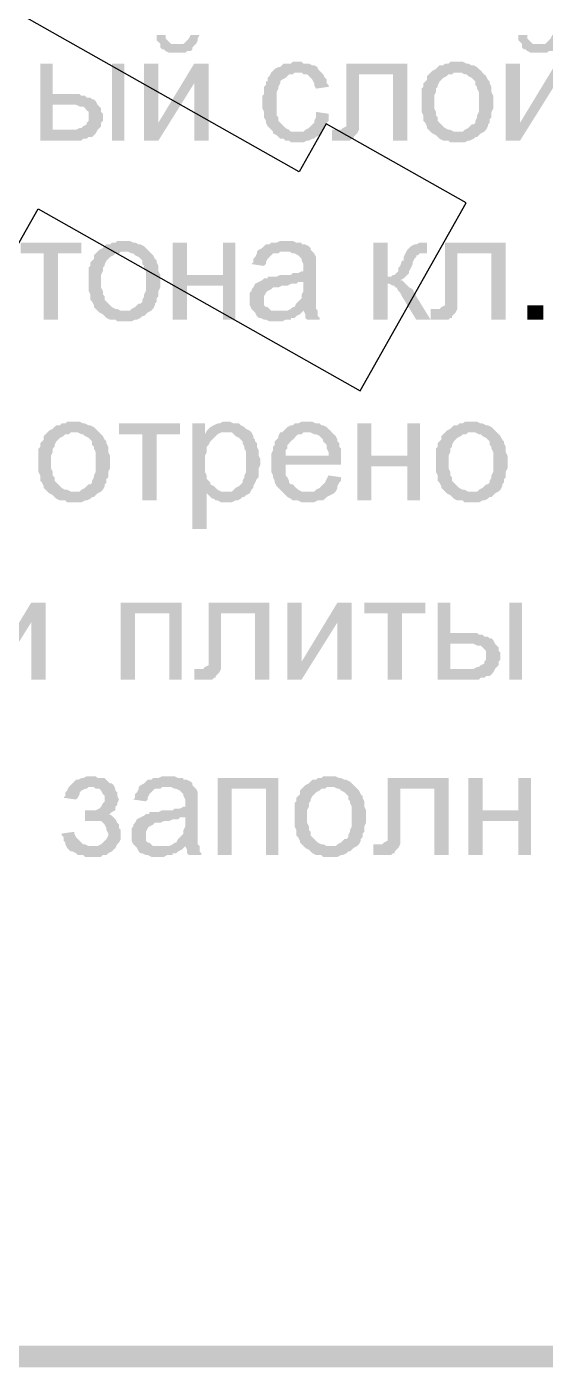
# Model space of a CAD drawing. Header units: millimetres. Extents: x -383313 to -161684, y -117025 to 99224.
# Drawn here: x -344291 to -343066, y -36104 to -32935 of the extents above; entities that cross this region are included whole.
import ezdxf

# ---------------------------------------------------------------- set-up
doc = ezdxf.new("R2010")
doc.units = ezdxf.units.MM
doc.header["$MEASUREMENT"] = 0
doc.layers.add('001__КОНСТРУКТИВ__Стены внутренние', color=7, linetype='Continuous', lineweight=30)
doc.layers.add('PDF_Solid Fills', color=7, linetype='Continuous')

# ---------------------------------------------------------------- blocks, each defined once
blk = doc.blocks.new('A$Cf5759c35')
at = {"layer": 'PDF_Solid Fills'}
for points in [[(14499, -14689.7), (14477.8, -14689.7), (14477.8, -14702.4), (14482.1, -14706.6), (14486.3, -14710.8), (14524.4, -14710.8), (14520.2, -14710.8), (14511.7, -14710.8), (14507.5, -14706.6), (14503.2, -14702.4), (14499, -14698.1)], [(14579.4, -14689.7), (14558.3, -14689.7), (14554, -14698.1), (14549.8, -14702.4), (14545.6, -14706.6), (14545.6, -14706.6), (14541.3, -14710.8), (14532.9, -14710.8), (14524.4, -14710.8), (14486.3, -14710.8), (14486.3, -14719.3), (14490.5, -14723.5), (14494.8, -14723.5), (14499, -14727.8), (14507.5, -14732), (14511.7, -14732), (14520.2, -14732), (14528.6, -14732), (14532.9, -14732), (14537.1, -14732), (14545.6, -14732), (14549.8, -14727.8), (14558.3, -14727.8), (14562.5, -14723.5), (14562.5, -14719.3), (14566.7, -14715.1), (14571, -14710.8), (14575.2, -14702.4), (14575.2, -14698.1)], [(15354.1, -14689.7), (15333, -14689.7), (15333, -14702.4), (15337.2, -14706.6), (15341.4, -14710.8), (15379.5, -14710.8), (15375.3, -14710.8), (15366.8, -14710.8), (15362.6, -14706.6), (15358.4, -14702.4), (15354.1, -14698.1)], [(15434.6, -14689.7), (15413.4, -14689.7), (15409.2, -14698.1), (15404.9, -14702.4), (15400.7, -14706.6), (15400.7, -14706.6), (15396.5, -14710.8), (15388, -14710.8), (15379.5, -14710.8), (15341.4, -14710.8), (15341.4, -14719.3), (15345.7, -14723.5), (15349.9, -14723.5), (15354.1, -14727.8), (15362.6, -14732), (15366.8, -14732), (15375.3, -14732), (15383.8, -14732), (15388, -14732), (15392.2, -14732), (15400.7, -14732), (15404.9, -14727.8), (15413.4, -14727.8), (15417.6, -14723.5), (15417.6, -14719.3), (15421.9, -14715.1), (15426.1, -14710.8), (15430.3, -14702.4), (15430.3, -14698.1)], [(14232.3, -14757.4), (14202.7, -14757.4), (14202.7, -14939.4), (14300, -14939.4), (14304.3, -14935.2), (14312.7, -14935.2), (14317, -14931), (14325.4, -14931), (14329.7, -14926.7), (14333.9, -14922.5), (14333.9, -14922.5), (14338.1, -14914), (14232.3, -14914), (14232.3, -14854.8), (14266.2, -14854.8), (14338.1, -14854.8), (14333.9, -14846.3), (14329.7, -14842.1), (14325.4, -14842.1), (14321.2, -14837.8), (14312.7, -14837.8), (14308.5, -14833.6), (14300, -14833.6), (14295.8, -14829.4), (14287.3, -14829.4), (14278.9, -14829.4), (14270.4, -14829.4), (14232.3, -14829.4)], [(14600.6, -14757.4), (14566.7, -14757.4), (14482.1, -14897.1), (14448.2, -14939.4), (14482.1, -14939.4), (14566.7, -14804)], [(14812.3, -14753.2), (14799.6, -14753.2), (14795.3, -14757.4), (14778.4, -14757.4), (14774.2, -14761.6), (14769.9, -14765.9), (14765.7, -14765.9), (14757.2, -14770.1), (14753, -14774.3), (14748.8, -14778.6), (14744.5, -14787), (14740.3, -14791.3), (14740.3, -14799.7), (14736.1, -14799.7), (14736.1, -14808.2), (14731.8, -14812.4), (14731.8, -14820.9), (14731.8, -14829.4), (14727.6, -14833.6), (14727.6, -14842.1), (14727.6, -14850.5), (14727.6, -14859), (14727.6, -14863.2), (14731.8, -14871.7), (14731.8, -14880.2), (14731.8, -14884.4), (14736.1, -14892.9), (14736.1, -14897.1), (14740.3, -14905.6), (14744.5, -14909.8), (14748.8, -14914), (14753, -14918.3), (14812.3, -14918.3), (14808, -14918.3), (14803.8, -14918.3), (14795.3, -14918.3), (14791.1, -14914), (14782.6, -14909.8), (14778.4, -14905.6), (14774.2, -14901.3), (14774.2, -14901.3), (14769.9, -14897.1), (14765.7, -14892.9), (14765.7, -14884.4), (14761.5, -14880.2), (14761.5, -14871.7), (14761.5, -14867.5), (14761.5, -14859), (14761.5, -14850.5), (14761.5, -14846.3), (14761.5, -14837.8), (14761.5, -14829.4), (14761.5, -14825.1), (14765.7, -14816.7), (14765.7, -14812.4), (14769.9, -14804), (14769.9, -14799.7), (14774.2, -14795.5), (14774.2, -14795.5), (14782.6, -14791.3), (14786.9, -14787), (14791.1, -14782.8), (14799.6, -14782.8), (14803.8, -14778.6), (14812.3, -14778.6), (14867.3, -14778.6), (14863.1, -14774.3), (14858.8, -14770.1), (14858.8, -14765.9), (14850.4, -14761.6), (14846.1, -14761.6), (14837.7, -14757.4), (14833.4, -14757.4), (14825, -14757.4), (14820.7, -14753.2)], [(15070.5, -14757.4), (14926.6, -14757.4), (14926.6, -14905.6), (14926.6, -14905.6), (14918.1, -14909.8), (14918.1, -14909.8), (14913.9, -14914), (14905.4, -14914), (14892.7, -14914), (14892.7, -14939.4), (14896.9, -14939.4), (14905.4, -14939.4), (14909.6, -14939.4), (14918.1, -14939.4), (14918.1, -14939.4), (14926.6, -14939.4), (14935, -14939.4), (14939.3, -14935.2), (14943.5, -14935.2), (14943.5, -14931), (14947.7, -14926.7), (14952, -14922.5), (14956.2, -14914), (14956.2, -14909.8), (14956.2, -14905.6), (14956.2, -14901.3), (14956.2, -14892.9), (14956.2, -14884.4), (14956.2, -14875.9), (14956.2, -14782.8), (15036.6, -14782.8)], [(15189, -14753.2), (15189, -14753.2), (15172.1, -14753.2), (15167.9, -14757.4), (15159.4, -14757.4), (15155.2, -14761.6), (15146.7, -14761.6), (15142.5, -14765.9), (15138.2, -14770.1), (15129.8, -14774.3), (15129.8, -14774.3), (15125.5, -14778.6), (15189, -14778.6), (15189, -14778.6), (15197.5, -14778.6), (15206, -14782.8), (15210.2, -14782.8), (15214.4, -14787), (15222.9, -14791.3), (15227.1, -14795.5), (15231.4, -14799.7), (15231.4, -14808.2), (15235.6, -14812.4), (15235.6, -14816.7), (15239.8, -14825.1), (15239.8, -14833.6), (15239.8, -14837.8), (15239.8, -14846.3), (15239.8, -14850.5), (15239.8, -14859), (15239.8, -14867.5), (15239.8, -14871.7), (15235.6, -14880.2), (15235.6, -14884.4), (15231.4, -14892.9), (15231.4, -14897.1), (15227.1, -14901.3), (15222.9, -14901.3), (15218.7, -14905.6), (15214.4, -14909.8), (15206, -14914), (15201.7, -14918.3), (15193.3, -14918.3), (15189, -14918.3), (15125.5, -14918.3), (15129.8, -14922.5), (15138.2, -14926.7), (15142.5, -14931), (15146.7, -14935.2), (15155.2, -14939.4), (15159.4, -14939.4), (15167.9, -14939.4), (15172.1, -14943.7), (15180.6, -14943.7), (15189, -14943.7), (15193.3, -14943.7), (15197.5, -14943.7), (15206, -14943.7), (15214.4, -14939.4), (15218.7, -14939.4), (15227.1, -14935.2), (15231.4, -14931), (15235.6, -14931), (15239.8, -14926.7), (15244.1, -14922.5), (15252.5, -14918.3), (15256.8, -14914), (15261, -14905.6), (15261, -14901.3), (15261, -14901.3), (15265.2, -14897.1), (15265.2, -14888.6), (15269.5, -14884.4), (15269.5, -14875.9), (15269.5, -14871.7), (15273.7, -14863.2), (15273.7, -14854.8), (15273.7, -14846.3), (15273.7, -14842.1), (15273.7, -14833.6), (15269.5, -14825.1), (15269.5, -14816.7), (15269.5, -14812.4), (15265.2, -14804), (15265.2, -14799.7), (15261, -14795.5), (15256.8, -14787), (15252.5, -14782.8), (15248.3, -14778.6), (15244.1, -14774.3), (15239.8, -14770.1), (15235.6, -14765.9), (15227.1, -14761.6), (15222.9, -14761.6), (15214.4, -14757.4), (15210.2, -14757.4), (15201.7, -14753.2), (15197.5, -14753.2)], [(15455.7, -14757.4), (15421.9, -14757.4), (15337.2, -14897.1), (15303.3, -14939.4), (15337.2, -14939.4), (15421.9, -14804)], [(14867.3, -14778.6), (14812.3, -14778.6), (14820.7, -14778.6), (14825, -14782.8), (14833.4, -14782.8), (14837.7, -14787), (14841.9, -14791.3), (14846.1, -14795.5), (14850.4, -14804), (14850.4, -14808.2), (14854.6, -14816.7), (14884.2, -14812.4), (14884.2, -14808.2), (14880, -14804), (14880, -14795.5), (14875.8, -14791.3), (14871.5, -14782.8)], [(15125.5, -14778.6), (15121.3, -14782.8), (15117.1, -14787), (15117.1, -14795.5), (15112.8, -14799.7), (15108.6, -14804), (15108.6, -14812.4), (15104.4, -14816.7), (15104.4, -14825.1), (15104.4, -14833.6), (15104.4, -14842.1), (15104.4, -14850.5), (15104.4, -14850.5), (15104.4, -14859), (15104.4, -14867.5), (15104.4, -14871.7), (15108.6, -14880.2), (15108.6, -14888.6), (15108.6, -14892.9), (15112.8, -14897.1), (15117.1, -14905.6), (15117.1, -14909.8), (15121.3, -14914), (15125.5, -14918.3), (15189, -14918.3), (15184.8, -14918.3), (15180.6, -14918.3), (15172.1, -14914), (15167.9, -14914), (15159.4, -14909.8), (15155.2, -14905.6), (15150.9, -14901.3), (15150.9, -14901.3), (15146.7, -14897.1), (15142.5, -14892.9), (15142.5, -14884.4), (15138.2, -14880.2), (15138.2, -14871.7), (15134, -14863.2), (15134, -14859), (15134, -14850.5), (15134, -14846.3), (15134, -14837.8), (15134, -14833.6), (15138.2, -14825.1), (15138.2, -14816.7), (15142.5, -14812.4), (15142.5, -14808.2), (15146.7, -14799.7), (15150.9, -14795.5), (15150.9, -14795.5), (15155.2, -14791.3), (15163.6, -14787), (15167.9, -14782.8), (15176.3, -14782.8), (15180.6, -14778.6), (15189, -14778.6)], [(14338.1, -14854.8), (14266.2, -14854.8), (14287.3, -14854.8), (14295.8, -14859), (14300, -14859), (14304.3, -14859), (14308.5, -14863.2), (14312.7, -14867.5), (14317, -14871.7), (14317, -14880.2), (14317, -14884.4), (14317, -14884.4), (14317, -14892.9), (14312.7, -14897.1), (14312.7, -14901.3), (14304.3, -14905.6), (14304.3, -14905.6), (14300, -14909.8), (14295.8, -14909.8), (14287.3, -14914), (14283.1, -14914), (14274.6, -14914), (14261.9, -14914), (14232.3, -14914), (14338.1, -14914), (14342.4, -14909.8), (14346.6, -14905.6), (14346.6, -14897.1), (14350.8, -14892.9), (14350.8, -14884.4), (14350.8, -14884.4), (14350.8, -14875.9), (14346.6, -14871.7), (14346.6, -14863.2), (14342.4, -14859)], [(14854.6, -14871.7), (14854.6, -14884.4), (14850.4, -14892.9), (14850.4, -14897.1), (14846.1, -14901.3), (14841.9, -14905.6), (14837.7, -14909.8), (14829.2, -14914), (14825, -14918.3), (14816.5, -14918.3), (14812.3, -14918.3), (14753, -14918.3), (14753, -14922.5), (14761.5, -14926.7), (14765.7, -14931), (14769.9, -14935.2), (14778.4, -14935.2), (14782.6, -14939.4), (14791.1, -14939.4), (14795.3, -14943.7), (14803.8, -14943.7), (14812.3, -14943.7), (14816.5, -14943.7), (14825, -14943.7), (14833.4, -14939.4), (14837.7, -14939.4), (14846.1, -14935.2), (14850.4, -14935.2), (14854.6, -14931), (14863.1, -14926.7), (14863.1, -14926.7), (14867.3, -14922.5), (14871.5, -14914), (14875.8, -14909.8), (14875.8, -14905.6), (14880, -14897.1), (14884.2, -14892.9), (14884.2, -14884.4), (14884.2, -14875.9)], [(14401.6, -15176.5), (14401.6, -15176.5), (14384.7, -15176.5), (14380.5, -15180.7), (14372, -15180.7), (14367.8, -15185), (14359.3, -15185), (14355.1, -15189.2), (14350.8, -15193.4), (14342.4, -15197.7), (14342.4, -15197.7), (14338.1, -15201.9), (14401.6, -15201.9), (14401.6, -15201.9), (14410.1, -15201.9), (14418.6, -15206.1), (14422.8, -15206.1), (14427, -15210.4), (14435.5, -15214.6), (14439.7, -15218.8), (14444, -15223.1), (14444, -15231.5), (14448.2, -15235.8), (14448.2, -15240), (14452.4, -15248.5), (14452.4, -15256.9), (14452.4, -15261.2), (14452.4, -15269.6), (14452.4, -15273.9), (14452.4, -15282.3), (14452.4, -15290.8), (14452.4, -15295), (14448.2, -15303.5), (14448.2, -15307.7), (14444, -15316.2), (14444, -15320.4), (14439.7, -15324.7), (14435.5, -15324.7), (14431.3, -15328.9), (14427, -15333.1), (14418.6, -15337.4), (14414.3, -15341.6), (14405.9, -15341.6), (14401.6, -15341.6), (14338.1, -15341.6), (14342.4, -15345.8), (14350.8, -15350.1), (14355.1, -15354.3), (14359.3, -15358.5), (14367.8, -15362.8), (14372, -15362.8), (14380.5, -15362.8), (14384.7, -15367), (14393.2, -15367), (14401.6, -15367), (14405.9, -15367), (14410.1, -15367), (14418.6, -15367), (14427, -15362.8), (14431.3, -15362.8), (14439.7, -15358.5), (14444, -15354.3), (14448.2, -15354.3), (14452.4, -15350.1), (14456.7, -15345.8), (14465.1, -15341.6), (14469.4, -15337.4), (14473.6, -15328.9), (14473.6, -15324.7), (14473.6, -15324.7), (14477.8, -15320.4), (14477.8, -15312), (14482.1, -15307.7), (14482.1, -15299.3), (14482.1, -15295), (14486.3, -15286.6), (14486.3, -15278.1), (14486.3, -15269.6), (14486.3, -15265.4), (14486.3, -15256.9), (14482.1, -15248.5), (14482.1, -15240), (14482.1, -15235.8), (14477.8, -15227.3), (14477.8, -15223.1), (14473.6, -15218.8), (14469.4, -15210.4), (14465.1, -15206.1), (14460.9, -15201.9), (14456.7, -15197.7), (14452.4, -15193.4), (14448.2, -15189.2), (14439.7, -15185), (14435.5, -15185), (14427, -15180.7), (14422.8, -15180.7), (14414.3, -15176.5), (14410.1, -15176.5)], [(14786.9, -15176.5), (14786.9, -15176.5), (14769.9, -15176.5), (14761.5, -15180.7), (14757.2, -15180.7), (14748.8, -15180.7), (14744.5, -15185), (14736.1, -15185), (14731.8, -15189.2), (14727.6, -15193.4), (14719.1, -15197.7), (14714.9, -15201.9), (14778.4, -15201.9), (14782.6, -15201.9), (14791.1, -15201.9), (14799.6, -15206.1), (14803.8, -15206.1), (14812.3, -15210.4), (14816.5, -15214.6), (14816.5, -15214.6), (14820.7, -15218.8), (14820.7, -15223.1), (14825, -15231.5), (14825, -15240), (14825, -15240), (14825, -15248.5), (14820.7, -15248.5), (14812.3, -15252.7), (14808, -15252.7), (14799.6, -15252.7), (14795.3, -15256.9), (14786.9, -15256.9), (14778.4, -15256.9), (14769.9, -15256.9), (14761.5, -15261.2), (14753, -15261.2), (14748.8, -15261.2), (14740.3, -15261.2), (14740.3, -15265.4), (14731.8, -15265.4), (14727.6, -15269.6), (14825, -15273.9), (14825, -15282.3), (14825, -15286.6), (14825, -15295), (14820.7, -15303.5), (14820.7, -15307.7), (14820.7, -15312), (14816.5, -15316.2), (14812.3, -15320.4), (14808, -15324.7), (14803.8, -15333.1), (14799.6, -15333.1), (14795.3, -15337.4), (14786.9, -15341.6), (14825, -15341.6), (14825, -15341.6), (14829.2, -15350.1), (14829.2, -15358.5), (14833.4, -15362.8), (14863.1, -15362.8), (14863.1, -15358.5), (14858.8, -15354.3), (14858.8, -15345.8), (14858.8, -15341.6), (14854.6, -15337.4), (14854.6, -15333.1), (14854.6, -15328.9), (14854.6, -15324.7), (14854.6, -15316.2), (14854.6, -15307.7), (14854.6, -15299.3), (14854.6, -15286.6), (14854.6, -15244.2), (14854.6, -15244.2), (14854.6, -15235.8), (14854.6, -15227.3), (14854.6, -15223.1), (14854.6, -15218.8), (14854.6, -15214.6), (14850.4, -15206.1), (14846.1, -15201.9), (14841.9, -15197.7), (14841.9, -15193.4), (14837.7, -15189.2), (14829.2, -15185), (14820.7, -15185), (14820.7, -15180.7), (14812.3, -15180.7), (14808, -15180.7), (14799.6, -15176.5), (14791.1, -15176.5)], [(14300, -15180.7), (14156.1, -15180.7), (14156.1, -15206.1), (14211.1, -15206.1), (14211.1, -15362.8), (14245, -15362.8), (14245, -15206.1), (14300, -15206.1)], [(14338.1, -15201.9), (14333.9, -15206.1), (14329.7, -15210.4), (14329.7, -15218.8), (14325.4, -15223.1), (14321.2, -15227.3), (14321.2, -15235.8), (14317, -15240), (14317, -15248.5), (14317, -15256.9), (14317, -15265.4), (14317, -15273.9), (14317, -15273.9), (14317, -15282.3), (14317, -15290.8), (14317, -15295), (14321.2, -15303.5), (14321.2, -15312), (14321.2, -15316.2), (14325.4, -15320.4), (14329.7, -15328.9), (14329.7, -15333.1), (14333.9, -15337.4), (14338.1, -15341.6), (14401.6, -15341.6), (14397.4, -15341.6), (14393.2, -15341.6), (14384.7, -15337.4), (14380.5, -15337.4), (14372, -15333.1), (14367.8, -15328.9), (14363.5, -15324.7), (14363.5, -15324.7), (14359.3, -15320.4), (14355.1, -15316.2), (14355.1, -15307.7), (14350.8, -15303.5), (14350.8, -15295), (14346.6, -15286.6), (14346.6, -15282.3), (14346.6, -15273.9), (14346.6, -15269.6), (14346.6, -15261.2), (14346.6, -15256.9), (14350.8, -15248.5), (14350.8, -15240), (14355.1, -15235.8), (14355.1, -15231.5), (14359.3, -15223.1), (14363.5, -15218.8), (14363.5, -15218.8), (14367.8, -15214.6), (14376.2, -15210.4), (14380.5, -15206.1), (14388.9, -15206.1), (14393.2, -15201.9), (14401.6, -15201.9)], [(14549.8, -15180.7), (14515.9, -15180.7), (14515.9, -15362.8), (14549.8, -15362.8), (14549.8, -15282.3), (14634.5, -15282.3), (14549.8, -15256.9)], [(14664.1, -15180.7), (14634.5, -15180.7), (14634.5, -15256.9), (14549.8, -15256.9), (14634.5, -15282.3), (14634.5, -15362.8), (14664.1, -15362.8)], [(14714.9, -15201.9), (14714.9, -15206.1), (14710.7, -15214.6), (14706.4, -15218.8), (14706.4, -15227.3), (14702.2, -15231.5), (14731.8, -15235.8), (14736.1, -15231.5), (14736.1, -15227.3), (14740.3, -15218.8), (14744.5, -15214.6), (14748.8, -15210.4), (14753, -15206.1), (14757.2, -15206.1), (14765.7, -15206.1), (14769.9, -15201.9), (14778.4, -15201.9)], [(15023.9, -15180.7), (14990.1, -15180.7), (14990.1, -15362.8), (15023.9, -15362.8), (15023.9, -15278.1), (15066.3, -15278.1), (15062, -15273.9), (15057.8, -15269.6), (15053.6, -15269.6), (15053.6, -15269.6), (15062, -15265.4), (15066.3, -15261.2), (15023.9, -15261.2)], [(15066.3, -15206.1), (15062, -15214.6), (15062, -15223.1), (15057.8, -15223.1), (15053.6, -15235.8), (15049.3, -15240), (15049.3, -15248.5), (15045.1, -15252.7), (15045.1, -15252.7), (15040.9, -15256.9), (15036.6, -15256.9), (15032.4, -15261.2), (15023.9, -15261.2), (15066.3, -15261.2), (15070.5, -15256.9), (15074.7, -15252.7), (15074.7, -15248.5), (15079, -15240), (15083.2, -15231.5), (15083.2, -15227.3), (15087.4, -15218.8), (15091.7, -15214.6), (15091.7, -15210.4), (15095.9, -15210.4), (15100.1, -15206.1), (15108.6, -15206.1)], [(15117.1, -15180.7), (15100.1, -15180.7), (15091.7, -15185), (15087.4, -15185), (15079, -15189.2), (15074.7, -15193.4), (15074.7, -15193.4), (15070.5, -15197.7), (15066.3, -15206.1), (15108.6, -15206.1), (15117.1, -15206.1)], [(15303.3, -15180.7), (15159.4, -15180.7), (15159.4, -15328.9), (15159.4, -15328.9), (15150.9, -15333.1), (15150.9, -15333.1), (15146.7, -15337.4), (15138.2, -15337.4), (15125.5, -15337.4), (15125.5, -15362.8), (15129.8, -15362.8), (15138.2, -15362.8), (15142.5, -15362.8), (15150.9, -15362.8), (15150.9, -15362.8), (15159.4, -15362.8), (15167.9, -15362.8), (15172.1, -15358.5), (15176.3, -15358.5), (15176.3, -15354.3), (15180.6, -15350.1), (15184.8, -15345.8), (15189, -15337.4), (15189, -15333.1), (15189, -15328.9), (15189, -15324.7), (15189, -15316.2), (15189, -15307.7), (15189, -15299.3), (15189, -15206.1), (15269.5, -15206.1)], [(14727.6, -15269.6), (14719.1, -15273.9), (14719.1, -15273.9), (14710.7, -15278.1), (14706.4, -15286.6), (14702.2, -15290.8), (14702.2, -15295), (14698, -15299.3), (14698, -15307.7), (14698, -15316.2), (14698, -15316.2), (14698, -15324.7), (14698, -15328.9), (14702.2, -15337.4), (14706.4, -15341.6), (14710.7, -15345.8), (14714.9, -15354.3), (14714.9, -15354.3), (14719.1, -15358.5), (14723.4, -15358.5), (14731.8, -15362.8), (14736.1, -15362.8), (14744.5, -15367), (14753, -15367), (14761.5, -15367), (14765.7, -15367), (14774.2, -15367), (14782.6, -15362.8), (14786.9, -15362.8), (14795.3, -15362.8), (14795.3, -15358.5), (14803.8, -15358.5), (14808, -15354.3), (14816.5, -15350.1), (14820.7, -15345.8), (14765.7, -15341.6), (14765.7, -15341.6), (14757.2, -15341.6), (14748.8, -15341.6), (14744.5, -15337.4), (14740.3, -15333.1), (14736.1, -15333.1), (14731.8, -15328.9), (14731.8, -15320.4), (14731.8, -15316.2), (14731.8, -15312), (14731.8, -15307.7), (14736.1, -15299.3), (14736.1, -15299.3), (14740.3, -15295), (14748.8, -15290.8), (14753, -15286.6), (14757.2, -15286.6), (14765.7, -15286.6), (14774.2, -15282.3), (14778.4, -15282.3), (14786.9, -15282.3), (14795.3, -15278.1), (14799.6, -15278.1), (14808, -15278.1), (14812.3, -15273.9), (14820.7, -15273.9), (14825, -15273.9)], [(15066.3, -15278.1), (15023.9, -15278.1), (15028.2, -15278.1), (15036.6, -15282.3), (15040.9, -15282.3), (15040.9, -15286.6), (15045.1, -15286.6), (15049.3, -15295), (15053.6, -15299.3), (15057.8, -15307.7), (15091.7, -15362.8), (15125.5, -15362.8), (15091.7, -15307.7), (15091.7, -15307.7), (15087.4, -15299.3), (15083.2, -15290.8), (15074.7, -15286.6), (15070.5, -15282.3)], [(14283.1, -15604.1), (14283.1, -15604.1), (14266.2, -15604.1), (14261.9, -15608.3), (14253.5, -15608.3), (14249.2, -15612.5), (14240.8, -15612.5), (14236.5, -15616.8), (14232.3, -15621), (14223.8, -15625.2), (14223.8, -15625.2), (14219.6, -15629.5), (14283.1, -15629.5), (14283.1, -15629.5), (14291.6, -15629.5), (14300, -15633.7), (14304.3, -15633.7), (14308.5, -15637.9), (14317, -15642.2), (14321.2, -15646.4), (14325.4, -15650.6), (14325.4, -15659.1), (14329.7, -15663.3), (14329.7, -15667.6), (14333.9, -15676), (14333.9, -15684.5), (14333.9, -15688.7), (14333.9, -15697.2), (14333.9, -15701.4), (14333.9, -15709.9), (14333.9, -15718.4), (14333.9, -15722.6), (14329.7, -15731.1), (14329.7, -15735.3), (14325.4, -15743.8), (14325.4, -15748), (14321.2, -15752.2), (14317, -15752.2), (14312.7, -15756.5), (14308.5, -15760.7), (14300, -15764.9), (14295.8, -15769.2), (14287.3, -15769.2), (14283.1, -15769.2), (14219.6, -15769.2), (14223.8, -15773.4), (14232.3, -15777.6), (14236.5, -15781.9), (14240.8, -15786.1), (14249.2, -15790.3), (14253.5, -15790.3), (14261.9, -15790.3), (14266.2, -15794.6), (14274.6, -15794.6), (14283.1, -15794.6), (14287.3, -15794.6), (14291.6, -15794.6), (14300, -15794.6), (14308.5, -15790.3), (14312.7, -15790.3), (14321.2, -15786.1), (14325.4, -15781.9), (14329.7, -15781.9), (14333.9, -15777.6), (14338.1, -15773.4), (14346.6, -15769.2), (14350.8, -15764.9), (14355.1, -15756.5), (14355.1, -15752.2), (14355.1, -15752.2), (14359.3, -15748), (14359.3, -15739.5), (14363.5, -15735.3), (14363.5, -15726.8), (14363.5, -15722.6), (14367.8, -15714.1), (14367.8, -15705.7), (14367.8, -15697.2), (14367.8, -15693), (14367.8, -15684.5), (14363.5, -15676), (14363.5, -15667.6), (14363.5, -15663.3), (14359.3, -15654.9), (14359.3, -15650.6), (14355.1, -15646.4), (14350.8, -15637.9), (14346.6, -15633.7), (14342.4, -15629.5), (14338.1, -15625.2), (14333.9, -15621), (14329.7, -15616.8), (14321.2, -15612.5), (14317, -15612.5), (14308.5, -15608.3), (14304.3, -15608.3), (14295.8, -15604.1), (14291.6, -15604.1)], [(14532.9, -15608.3), (14388.9, -15608.3), (14388.9, -15633.7), (14444, -15633.7), (14444, -15790.3), (14477.8, -15790.3), (14477.8, -15633.7), (14532.9, -15633.7)], [(14592.1, -15608.3), (14562.5, -15608.3), (14562.5, -15858.1), (14596.4, -15858.1), (14596.4, -15773.4), (14638.7, -15769.2), (14634.5, -15769.2), (14630.2, -15769.2), (14621.8, -15764.9), (14617.5, -15760.7), (14613.3, -15756.5), (14604.8, -15752.2), (14604.8, -15748), (14600.6, -15743.8), (14596.4, -15739.5), (14596.4, -15731.1), (14592.1, -15722.6), (14592.1, -15718.4), (14592.1, -15709.9), (14592.1, -15701.4), (14592.1, -15697.2), (14592.1, -15688.7), (14592.1, -15684.5), (14596.4, -15676), (14596.4, -15667.6), (14596.4, -15663.3), (14600.6, -15659.1), (14604.8, -15650.6), (14609.1, -15646.4), (14613.3, -15642.2), (14617.5, -15637.9), (14621.8, -15633.7), (14592.1, -15633.7)], [(14642.9, -15604.1), (14642.9, -15604.1), (14634.5, -15604.1), (14626, -15608.3), (14621.8, -15608.3), (14613.3, -15612.5), (14613.3, -15612.5), (14604.8, -15616.8), (14600.6, -15621), (14596.4, -15625.2), (14642.9, -15629.5), (14647.2, -15629.5), (14655.6, -15629.5), (14659.9, -15633.7), (14664.1, -15637.9), (14672.6, -15642.2), (14676.8, -15646.4), (14681, -15650.6), (14681, -15654.9), (14685.3, -15663.3), (14685.3, -15667.6), (14689.5, -15676), (14689.5, -15680.3), (14689.5, -15688.7), (14689.5, -15697.2), (14689.5, -15701.4), (14689.5, -15709.9), (14689.5, -15718.4), (14689.5, -15722.6), (14685.3, -15731.1), (14685.3, -15735.3), (14681, -15743.8), (14681, -15748), (14676.8, -15752.2), (14672.6, -15756.5), (14664.1, -15760.7), (14659.9, -15764.9), (14655.6, -15769.2), (14647.2, -15769.2), (14638.7, -15769.2), (14596.4, -15773.4), (14596.4, -15773.4), (14604.8, -15781.9), (14609.1, -15786.1), (14613.3, -15786.1), (14617.5, -15790.3), (14621.8, -15790.3), (14630.2, -15794.6), (14634.5, -15794.6), (14642.9, -15794.6), (14642.9, -15794.6), (14651.4, -15794.6), (14655.6, -15794.6), (14664.1, -15790.3), (14668.3, -15790.3), (14676.8, -15786.1), (14681, -15781.9), (14685.3, -15781.9), (14689.5, -15777.6), (14698, -15773.4), (14702.2, -15764.9), (14706.4, -15760.7), (14706.4, -15756.5), (14710.7, -15748), (14710.7, -15748), (14714.9, -15739.5), (14719.1, -15735.3), (14719.1, -15726.8), (14719.1, -15718.4), (14719.1, -15714.1), (14723.4, -15705.7), (14723.4, -15697.2), (14723.4, -15697.2), (14723.4, -15693), (14719.1, -15684.5), (14719.1, -15676), (14719.1, -15671.8), (14714.9, -15663.3), (14714.9, -15654.9), (14710.7, -15650.6), (14710.7, -15646.4), (14706.4, -15642.2), (14706.4, -15637.9), (14702.2, -15629.5), (14698, -15625.2), (14689.5, -15621), (14685.3, -15616.8), (14685.3, -15616.8), (14676.8, -15612.5), (14672.6, -15608.3), (14664.1, -15608.3), (14659.9, -15608.3), (14651.4, -15604.1)], [(14833.4, -15604.1), (14833.4, -15604.1), (14820.7, -15604.1), (14812.3, -15608.3), (14803.8, -15608.3), (14799.6, -15612.5), (14795.3, -15612.5), (14786.9, -15616.8), (14782.6, -15621), (14778.4, -15625.2), (14774.2, -15629.5), (14833.4, -15629.5), (14837.7, -15629.5), (14841.9, -15629.5), (14850.4, -15633.7), (14854.6, -15633.7), (14863.1, -15637.9), (14867.3, -15642.2), (14871.5, -15646.4), (14871.5, -15650.6), (14875.8, -15654.9), (14880, -15659.1), (14880, -15667.6), (14884.2, -15676), (14884.2, -15684.5), (14782.6, -15684.5), (14913.9, -15684.5), (14913.9, -15676), (14913.9, -15667.6), (14909.6, -15663.3), (14909.6, -15654.9), (14905.4, -15650.6), (14905.4, -15646.4), (14901.2, -15637.9), (14896.9, -15633.7), (14892.7, -15629.5), (14888.5, -15625.2), (14884.2, -15621), (14880, -15616.8), (14871.5, -15612.5), (14867.3, -15612.5), (14863.1, -15608.3), (14854.6, -15608.3), (14846.1, -15604.1), (14841.9, -15604.1)], [(14985.8, -15608.3), (14952, -15608.3), (14952, -15790.3), (14985.8, -15790.3), (14985.8, -15709.9), (15070.5, -15709.9), (14985.8, -15684.5)], [(15100.1, -15608.3), (15070.5, -15608.3), (15070.5, -15684.5), (14985.8, -15684.5), (15070.5, -15709.9), (15070.5, -15790.3), (15100.1, -15790.3)], [(15222.9, -15604.1), (15222.9, -15604.1), (15206, -15604.1), (15201.7, -15608.3), (15193.3, -15608.3), (15189, -15612.5), (15180.6, -15612.5), (15176.3, -15616.8), (15172.1, -15621), (15163.6, -15625.2), (15163.6, -15625.2), (15159.4, -15629.5), (15222.9, -15629.5), (15222.9, -15629.5), (15231.4, -15629.5), (15239.8, -15633.7), (15244.1, -15633.7), (15248.3, -15637.9), (15256.8, -15642.2), (15261, -15646.4), (15265.2, -15650.6), (15265.2, -15659.1), (15269.5, -15663.3), (15269.5, -15667.6), (15273.7, -15676), (15273.7, -15684.5), (15273.7, -15688.7), (15273.7, -15697.2), (15273.7, -15701.4), (15273.7, -15709.9), (15273.7, -15718.4), (15273.7, -15722.6), (15269.5, -15731.1), (15269.5, -15735.3), (15265.2, -15743.8), (15265.2, -15748), (15261, -15752.2), (15256.8, -15752.2), (15252.5, -15756.5), (15248.3, -15760.7), (15239.8, -15764.9), (15235.6, -15769.2), (15227.1, -15769.2), (15222.9, -15769.2), (15159.4, -15769.2), (15163.6, -15773.4), (15172.1, -15777.6), (15176.3, -15781.9), (15180.6, -15786.1), (15189, -15790.3), (15193.3, -15790.3), (15201.7, -15790.3), (15206, -15794.6), (15214.4, -15794.6), (15222.9, -15794.6), (15227.1, -15794.6), (15231.4, -15794.6), (15239.8, -15794.6), (15248.3, -15790.3), (15252.5, -15790.3), (15261, -15786.1), (15265.2, -15781.9), (15269.5, -15781.9), (15273.7, -15777.6), (15277.9, -15773.4), (15286.4, -15769.2), (15290.6, -15764.9), (15294.9, -15756.5), (15294.9, -15752.2), (15294.9, -15752.2), (15299.1, -15748), (15299.1, -15739.5), (15303.3, -15735.3), (15303.3, -15726.8), (15303.3, -15722.6), (15307.6, -15714.1), (15307.6, -15705.7), (15307.6, -15697.2), (15307.6, -15693), (15307.6, -15684.5), (15303.3, -15676), (15303.3, -15667.6), (15303.3, -15663.3), (15299.1, -15654.9), (15299.1, -15650.6), (15294.9, -15646.4), (15290.6, -15637.9), (15286.4, -15633.7), (15282.2, -15629.5), (15277.9, -15625.2), (15273.7, -15621), (15269.5, -15616.8), (15261, -15612.5), (15256.8, -15612.5), (15248.3, -15608.3), (15244.1, -15608.3), (15235.6, -15604.1), (15231.4, -15604.1)], [(14219.6, -15629.5), (14215.4, -15633.7), (14211.1, -15637.9), (14211.1, -15646.4), (14206.9, -15650.6), (14202.7, -15654.9), (14202.7, -15663.3), (14198.4, -15667.6), (14198.4, -15676), (14198.4, -15684.5), (14198.4, -15693), (14198.4, -15701.4), (14198.4, -15701.4), (14198.4, -15709.9), (14198.4, -15718.4), (14198.4, -15722.6), (14202.7, -15731.1), (14202.7, -15739.5), (14202.7, -15743.8), (14206.9, -15748), (14211.1, -15756.5), (14211.1, -15760.7), (14215.4, -15764.9), (14219.6, -15769.2), (14283.1, -15769.2), (14278.9, -15769.2), (14274.6, -15769.2), (14266.2, -15764.9), (14261.9, -15764.9), (14253.5, -15760.7), (14249.2, -15756.5), (14245, -15752.2), (14245, -15752.2), (14240.8, -15748), (14236.5, -15743.8), (14236.5, -15735.3), (14232.3, -15731.1), (14232.3, -15722.6), (14228.1, -15714.1), (14228.1, -15709.9), (14228.1, -15701.4), (14228.1, -15697.2), (14228.1, -15688.7), (14228.1, -15684.5), (14232.3, -15676), (14232.3, -15667.6), (14236.5, -15663.3), (14236.5, -15659.1), (14240.8, -15650.6), (14245, -15646.4), (14245, -15646.4), (14249.2, -15642.2), (14257.7, -15637.9), (14261.9, -15633.7), (14270.4, -15633.7), (14274.6, -15629.5), (14283.1, -15629.5)], [(14596.4, -15625.2), (14592.1, -15633.7), (14621.8, -15633.7), (14630.2, -15629.5), (14634.5, -15629.5), (14642.9, -15629.5)], [(14774.2, -15629.5), (14769.9, -15629.5), (14765.7, -15637.9), (14765.7, -15642.2), (14761.5, -15646.4), (14757.2, -15650.6), (14757.2, -15659.1), (14753, -15663.3), (14753, -15671.8), (14748.8, -15680.3), (14748.8, -15684.5), (14748.8, -15693), (14748.8, -15701.4), (14748.8, -15709.9), (14748.8, -15714.1), (14748.8, -15722.6), (14753, -15731.1), (14753, -15735.3), (14757.2, -15743.8), (14757.2, -15748), (14761.5, -15756.5), (14765.7, -15760.7), (14769.9, -15764.9), (14774.2, -15769.2), (14833.4, -15769.2), (14833.4, -15769.2), (14825, -15769.2), (14820.7, -15769.2), (14812.3, -15764.9), (14808, -15760.7), (14803.8, -15756.5), (14799.6, -15752.2), (14795.3, -15752.2), (14791.1, -15748), (14791.1, -15743.8), (14786.9, -15735.3), (14782.6, -15731.1), (14782.6, -15722.6), (14782.6, -15714.1), (14782.6, -15705.7), (14913.9, -15705.7), (14913.9, -15705.7), (14913.9, -15701.4), (14913.9, -15693), (14913.9, -15684.5), (14782.6, -15684.5), (14782.6, -15680.3), (14782.6, -15671.8), (14786.9, -15667.6), (14786.9, -15659.1), (14791.1, -15654.9), (14795.3, -15650.6), (14799.6, -15646.4), (14803.8, -15642.2), (14808, -15637.9), (14812.3, -15633.7), (14820.7, -15633.7), (14825, -15629.5), (14833.4, -15629.5)], [(15159.4, -15629.5), (15155.2, -15633.7), (15150.9, -15637.9), (15150.9, -15646.4), (15146.7, -15650.6), (15142.5, -15654.9), (15142.5, -15663.3), (15138.2, -15667.6), (15138.2, -15676), (15138.2, -15684.5), (15138.2, -15693), (15138.2, -15701.4), (15138.2, -15701.4), (15138.2, -15709.9), (15138.2, -15718.4), (15138.2, -15722.6), (15142.5, -15731.1), (15142.5, -15739.5), (15142.5, -15743.8), (15146.7, -15748), (15150.9, -15756.5), (15150.9, -15760.7), (15155.2, -15764.9), (15159.4, -15769.2), (15222.9, -15769.2), (15218.7, -15769.2), (15214.4, -15769.2), (15206, -15764.9), (15201.7, -15764.9), (15193.3, -15760.7), (15189, -15756.5), (15184.8, -15752.2), (15184.8, -15752.2), (15180.6, -15748), (15176.3, -15743.8), (15176.3, -15735.3), (15172.1, -15731.1), (15172.1, -15722.6), (15167.9, -15714.1), (15167.9, -15709.9), (15167.9, -15701.4), (15167.9, -15697.2), (15167.9, -15688.7), (15167.9, -15684.5), (15172.1, -15676), (15172.1, -15667.6), (15176.3, -15663.3), (15176.3, -15659.1), (15180.6, -15650.6), (15184.8, -15646.4), (15184.8, -15646.4), (15189, -15642.2), (15197.5, -15637.9), (15201.7, -15633.7), (15210.2, -15633.7), (15214.4, -15629.5), (15222.9, -15629.5)], [(14884.2, -15731.1), (14884.2, -15731.1), (14880, -15739.5), (14875.8, -15748), (14871.5, -15752.2), (14867.3, -15756.5), (14863.1, -15760.7), (14863.1, -15760.7), (14854.6, -15764.9), (14850.4, -15769.2), (14841.9, -15769.2), (14833.4, -15769.2), (14774.2, -15769.2), (14774.2, -15769.2), (14778.4, -15773.4), (14782.6, -15777.6), (14786.9, -15781.9), (14795.3, -15786.1), (14799.6, -15790.3), (14808, -15790.3), (14812.3, -15790.3), (14820.7, -15794.6), (14829.2, -15794.6), (14833.4, -15794.6), (14833.4, -15794.6), (14841.9, -15794.6), (14850.4, -15794.6), (14858.8, -15790.3), (14863.1, -15790.3), (14871.5, -15790.3), (14875.8, -15786.1), (14880, -15781.9), (14888.5, -15777.6), (14888.5, -15777.6), (14896.9, -15773.4), (14901.2, -15769.2), (14905.4, -15760.7), (14905.4, -15756.5), (14909.6, -15748), (14913.9, -15743.8), (14913.9, -15735.3)], [(14215.4, -16031.6), (14181.5, -16031.6), (14096.8, -16171.3), (14063, -16213.7), (14096.8, -16213.7), (14181.5, -16078.2)], [(14537.1, -16031.6), (14393.2, -16031.6), (14393.2, -16213.7), (14427, -16213.7), (14427, -16057), (14507.5, -16057)], [(14744.5, -16031.6), (14600.6, -16031.6), (14600.6, -16179.8), (14600.6, -16179.8), (14592.1, -16184), (14592.1, -16184), (14587.9, -16188.3), (14579.4, -16188.3), (14566.7, -16188.3), (14566.7, -16213.7), (14571, -16213.7), (14579.4, -16213.7), (14583.7, -16213.7), (14592.1, -16213.7), (14592.1, -16213.7), (14600.6, -16213.7), (14609.1, -16213.7), (14613.3, -16209.4), (14617.5, -16209.4), (14617.5, -16205.2), (14621.8, -16201), (14626, -16196.7), (14630.2, -16188.3), (14630.2, -16184), (14630.2, -16179.8), (14630.2, -16175.6), (14630.2, -16167.1), (14630.2, -16158.6), (14630.2, -16150.2), (14630.2, -16057), (14710.7, -16057)], [(14939.3, -16031.6), (14905.4, -16031.6), (14820.7, -16171.3), (14786.9, -16213.7), (14820.7, -16213.7), (14905.4, -16078.2)], [(15112.8, -16031.6), (14968.9, -16031.6), (14968.9, -16057), (15023.9, -16057), (15023.9, -16213.7), (15057.8, -16213.7), (15057.8, -16057), (15112.8, -16057)], [(15172.1, -16031.6), (15142.5, -16031.6), (15142.5, -16213.7), (15239.8, -16213.7), (15244.1, -16209.4), (15252.5, -16209.4), (15256.8, -16205.2), (15265.2, -16205.2), (15269.5, -16201), (15273.7, -16196.7), (15273.7, -16196.7), (15277.9, -16188.3), (15172.1, -16188.3), (15172.1, -16129), (15206, -16129), (15277.9, -16129), (15273.7, -16120.5), (15269.5, -16116.3), (15265.2, -16116.3), (15261, -16112.1), (15252.5, -16112.1), (15248.3, -16107.8), (15239.8, -16107.8), (15235.6, -16103.6), (15227.1, -16103.6), (15218.7, -16103.6), (15210.2, -16103.6), (15172.1, -16103.6)], [(15277.9, -16129), (15206, -16129), (15227.1, -16129), (15235.6, -16133.2), (15239.8, -16133.2), (15244.1, -16133.2), (15248.3, -16137.5), (15252.5, -16141.7), (15256.8, -16145.9), (15256.8, -16154.4), (15256.8, -16158.6), (15256.8, -16158.6), (15256.8, -16167.1), (15252.5, -16171.3), (15252.5, -16175.6), (15244.1, -16179.8), (15244.1, -16179.8), (15239.8, -16184), (15235.6, -16184), (15227.1, -16188.3), (15222.9, -16188.3), (15214.4, -16188.3), (15201.7, -16188.3), (15172.1, -16188.3), (15277.9, -16188.3), (15282.2, -16184), (15286.4, -16179.8), (15286.4, -16171.3), (15290.6, -16167.1), (15290.6, -16158.6), (15290.6, -16158.6), (15290.6, -16150.2), (15286.4, -16145.9), (15286.4, -16137.5), (15282.2, -16133.2)], [(14325.4, -16442.3), (14312.7, -16442.3), (14304.3, -16446.5), (14300, -16446.5), (14291.6, -16450.7), (14287.3, -16450.7), (14283.1, -16455), (14278.9, -16459.2), (14274.6, -16463.4), (14270.4, -16467.7), (14266.2, -16476.1), (14261.9, -16480.4), (14261.9, -16488.8), (14257.7, -16493.1), (14287.3, -16497.3), (14291.6, -16493.1), (14295.8, -16484.6), (14295.8, -16480.4), (14300, -16476.1), (14308.5, -16471.9), (14312.7, -16471.9), (14317, -16467.7), (14325.4, -16467.7), (14376.2, -16463.4), (14372, -16459.2), (14367.8, -16459.2), (14363.5, -16455), (14359.3, -16450.7), (14355.1, -16446.5), (14346.6, -16446.5), (14338.1, -16446.5), (14333.9, -16442.3)], [(14507.5, -16442.3), (14507.5, -16442.3), (14490.5, -16442.3), (14482.1, -16446.5), (14477.8, -16446.5), (14469.4, -16446.5), (14465.1, -16450.7), (14456.7, -16450.7), (14452.4, -16455), (14448.2, -16459.2), (14439.7, -16463.4), (14435.5, -16467.7), (14499, -16467.7), (14503.2, -16467.7), (14511.7, -16467.7), (14520.2, -16471.9), (14524.4, -16471.9), (14532.9, -16476.1), (14537.1, -16480.4), (14537.1, -16480.4), (14541.3, -16484.6), (14541.3, -16488.8), (14545.6, -16497.3), (14545.6, -16505.8), (14545.6, -16505.8), (14545.6, -16514.2), (14541.3, -16514.2), (14532.9, -16518.5), (14528.6, -16518.5), (14520.2, -16518.5), (14515.9, -16522.7), (14507.5, -16522.7), (14499, -16522.7), (14490.5, -16522.7), (14482.1, -16526.9), (14473.6, -16526.9), (14469.4, -16526.9), (14460.9, -16526.9), (14460.9, -16531.2), (14452.4, -16531.2), (14448.2, -16535.4), (14545.6, -16539.6), (14545.6, -16548.1), (14545.6, -16552.3), (14545.6, -16560.8), (14541.3, -16569.3), (14541.3, -16573.5), (14541.3, -16577.7), (14537.1, -16582), (14532.9, -16586.2), (14528.6, -16590.4), (14524.4, -16598.9), (14520.2, -16598.9), (14515.9, -16603.1), (14507.5, -16607.4), (14545.6, -16607.4), (14545.6, -16607.4), (14549.8, -16615.8), (14549.8, -16624.3), (14554, -16628.5), (14583.7, -16628.5), (14583.7, -16624.3), (14579.4, -16620.1), (14579.4, -16611.6), (14579.4, -16607.4), (14575.2, -16603.1), (14575.2, -16598.9), (14575.2, -16594.7), (14575.2, -16590.4), (14575.2, -16582), (14575.2, -16573.5), (14575.2, -16565), (14575.2, -16552.3), (14575.2, -16510), (14575.2, -16510), (14575.2, -16501.5), (14575.2, -16493.1), (14575.2, -16488.8), (14575.2, -16484.6), (14575.2, -16480.4), (14571, -16471.9), (14566.7, -16467.7), (14562.5, -16463.4), (14562.5, -16459.2), (14558.3, -16455), (14549.8, -16450.7), (14541.3, -16450.7), (14541.3, -16446.5), (14532.9, -16446.5), (14528.6, -16446.5), (14520.2, -16442.3), (14511.7, -16442.3)], [(14888.5, -16442.3), (14888.5, -16442.3), (14871.5, -16442.3), (14867.3, -16446.5), (14858.8, -16446.5), (14854.6, -16450.7), (14846.1, -16450.7), (14841.9, -16455), (14837.7, -16459.2), (14829.2, -16463.4), (14829.2, -16463.4), (14825, -16467.7), (14888.5, -16467.7), (14888.5, -16467.7), (14896.9, -16467.7), (14905.4, -16471.9), (14909.6, -16471.9), (14913.9, -16476.1), (14922.3, -16480.4), (14926.6, -16484.6), (14930.8, -16488.8), (14930.8, -16497.3), (14935, -16501.5), (14935, -16505.8), (14939.3, -16514.2), (14939.3, -16522.7), (14939.3, -16526.9), (14939.3, -16535.4), (14939.3, -16539.6), (14939.3, -16548.1), (14939.3, -16556.6), (14939.3, -16560.8), (14935, -16569.3), (14935, -16573.5), (14930.8, -16582), (14930.8, -16586.2), (14926.6, -16590.4), (14922.3, -16590.4), (14918.1, -16594.7), (14913.9, -16598.9), (14905.4, -16603.1), (14901.2, -16607.4), (14892.7, -16607.4), (14888.5, -16607.4), (14825, -16607.4), (14829.2, -16611.6), (14837.7, -16615.8), (14841.9, -16620.1), (14846.1, -16624.3), (14854.6, -16628.5), (14858.8, -16628.5), (14867.3, -16628.5), (14871.5, -16632.8), (14880, -16632.8), (14888.5, -16632.8), (14892.7, -16632.8), (14896.9, -16632.8), (14905.4, -16632.8), (14913.9, -16628.5), (14918.1, -16628.5), (14926.6, -16624.3), (14930.8, -16620.1), (14935, -16620.1), (14939.3, -16615.8), (14943.5, -16611.6), (14952, -16607.4), (14956.2, -16603.1), (14960.4, -16594.7), (14960.4, -16590.4), (14960.4, -16590.4), (14964.7, -16586.2), (14964.7, -16577.7), (14968.9, -16573.5), (14968.9, -16565), (14968.9, -16560.8), (14973.1, -16552.3), (14973.1, -16543.9), (14973.1, -16535.4), (14973.1, -16531.2), (14973.1, -16522.7), (14968.9, -16514.2), (14968.9, -16505.8), (14968.9, -16501.5), (14964.7, -16493.1), (14964.7, -16488.8), (14960.4, -16484.6), (14956.2, -16476.1), (14952, -16471.9), (14947.7, -16467.7), (14943.5, -16463.4), (14939.3, -16459.2), (14935, -16455), (14926.6, -16450.7), (14922.3, -16450.7), (14913.9, -16446.5), (14909.6, -16446.5), (14901.2, -16442.3), (14896.9, -16442.3)], [(14376.2, -16463.4), (14325.4, -16467.7), (14329.7, -16467.7), (14333.9, -16471.9), (14342.4, -16471.9), (14346.6, -16476.1), (14346.6, -16476.1), (14350.8, -16484.6), (14355.1, -16488.8), (14355.1, -16497.3), (14355.1, -16501.5), (14350.8, -16505.8), (14346.6, -16514.2), (14346.6, -16514.2), (14342.4, -16518.5), (14333.9, -16522.7), (14329.7, -16522.7), (14325.4, -16522.7), (14317, -16522.7), (14308.5, -16522.7), (14308.5, -16548.1), (14308.5, -16548.1), (14317, -16548.1), (14380.5, -16543.9), (14376.2, -16539.6), (14372, -16535.4), (14363.5, -16531.2), (14367.8, -16531.2), (14372, -16526.9), (14380.5, -16522.7), (14380.5, -16514.2), (14384.7, -16510), (14384.7, -16505.8), (14388.9, -16497.3), (14388.9, -16497.3), (14384.7, -16488.8), (14384.7, -16480.4), (14380.5, -16476.1), (14380.5, -16471.9)], [(14435.5, -16467.7), (14435.5, -16471.9), (14431.3, -16480.4), (14427, -16484.6), (14427, -16493.1), (14422.8, -16497.3), (14452.4, -16501.5), (14456.7, -16497.3), (14456.7, -16493.1), (14460.9, -16484.6), (14465.1, -16480.4), (14469.4, -16476.1), (14473.6, -16471.9), (14477.8, -16471.9), (14486.3, -16471.9), (14490.5, -16467.7), (14499, -16467.7)], [(14765.7, -16446.5), (14621.8, -16446.5), (14621.8, -16628.5), (14655.6, -16628.5), (14655.6, -16471.9), (14736.1, -16471.9)], [(14825, -16467.7), (14820.7, -16471.9), (14816.5, -16476.1), (14816.5, -16484.6), (14812.3, -16488.8), (14808, -16493.1), (14808, -16501.5), (14803.8, -16505.8), (14803.8, -16514.2), (14803.8, -16522.7), (14803.8, -16531.2), (14803.8, -16539.6), (14803.8, -16539.6), (14803.8, -16548.1), (14803.8, -16556.6), (14803.8, -16560.8), (14808, -16569.3), (14808, -16577.7), (14808, -16582), (14812.3, -16586.2), (14816.5, -16594.7), (14816.5, -16598.9), (14820.7, -16603.1), (14825, -16607.4), (14888.5, -16607.4), (14884.2, -16607.4), (14880, -16607.4), (14871.5, -16603.1), (14867.3, -16603.1), (14858.8, -16598.9), (14854.6, -16594.7), (14850.4, -16590.4), (14850.4, -16590.4), (14846.1, -16586.2), (14841.9, -16582), (14841.9, -16573.5), (14837.7, -16569.3), (14837.7, -16560.8), (14833.4, -16552.3), (14833.4, -16548.1), (14833.4, -16539.6), (14833.4, -16535.4), (14833.4, -16526.9), (14833.4, -16522.7), (14837.7, -16514.2), (14837.7, -16505.8), (14841.9, -16501.5), (14841.9, -16497.3), (14846.1, -16488.8), (14850.4, -16484.6), (14850.4, -16484.6), (14854.6, -16480.4), (14863.1, -16476.1), (14867.3, -16471.9), (14875.8, -16471.9), (14880, -16467.7), (14888.5, -16467.7)], [(15167.9, -16446.5), (15023.9, -16446.5), (15023.9, -16594.7), (15023.9, -16594.7), (15015.5, -16598.9), (15015.5, -16598.9), (15011.2, -16603.1), (15002.8, -16603.1), (14990.1, -16603.1), (14990.1, -16628.5), (14994.3, -16628.5), (15002.8, -16628.5), (15007, -16628.5), (15015.5, -16628.5), (15015.5, -16628.5), (15023.9, -16628.5), (15032.4, -16628.5), (15036.6, -16624.3), (15040.9, -16624.3), (15040.9, -16620.1), (15045.1, -16615.8), (15049.3, -16611.6), (15053.6, -16603.1), (15053.6, -16598.9), (15053.6, -16594.7), (15053.6, -16590.4), (15053.6, -16582), (15053.6, -16573.5), (15053.6, -16565), (15053.6, -16471.9), (15134, -16471.9)], [(15248.3, -16446.5), (15214.4, -16446.5), (15214.4, -16628.5), (15248.3, -16628.5), (15248.3, -16548.1), (15333, -16548.1), (15248.3, -16522.7)], [(15362.6, -16446.5), (15333, -16446.5), (15333, -16522.7), (15248.3, -16522.7), (15333, -16548.1), (15333, -16628.5), (15362.6, -16628.5)], [(14448.2, -16535.4), (14439.7, -16539.6), (14439.7, -16539.6), (14431.3, -16543.9), (14427, -16552.3), (14422.8, -16556.6), (14422.8, -16560.8), (14418.6, -16565), (14418.6, -16573.5), (14418.6, -16582), (14418.6, -16582), (14418.6, -16590.4), (14418.6, -16594.7), (14422.8, -16603.1), (14427, -16607.4), (14431.3, -16611.6), (14435.5, -16620.1), (14435.5, -16620.1), (14439.7, -16624.3), (14444, -16624.3), (14452.4, -16628.5), (14456.7, -16628.5), (14465.1, -16632.8), (14473.6, -16632.8), (14482.1, -16632.8), (14486.3, -16632.8), (14494.8, -16632.8), (14503.2, -16628.5), (14507.5, -16628.5), (14515.9, -16628.5), (14515.9, -16624.3), (14524.4, -16624.3), (14528.6, -16620.1), (14537.1, -16615.8), (14541.3, -16611.6), (14486.3, -16607.4), (14486.3, -16607.4), (14477.8, -16607.4), (14469.4, -16607.4), (14465.1, -16603.1), (14460.9, -16598.9), (14456.7, -16598.9), (14452.4, -16594.7), (14452.4, -16586.2), (14452.4, -16582), (14452.4, -16577.7), (14452.4, -16573.5), (14456.7, -16565), (14456.7, -16565), (14460.9, -16560.8), (14469.4, -16556.6), (14473.6, -16552.3), (14477.8, -16552.3), (14486.3, -16552.3), (14494.8, -16548.1), (14499, -16548.1), (14507.5, -16548.1), (14515.9, -16543.9), (14520.2, -16543.9), (14528.6, -16543.9), (14532.9, -16539.6), (14541.3, -16539.6), (14545.6, -16539.6)], [(14380.5, -16543.9), (14317, -16548.1), (14346.6, -16548.1), (14350.8, -16552.3), (14355.1, -16556.6), (14359.3, -16565), (14359.3, -16569.3), (14363.5, -16577.7), (14363.5, -16582), (14359.3, -16590.4), (14355.1, -16594.7), (14350.8, -16598.9), (14350.8, -16598.9), (14346.6, -16603.1), (14338.1, -16607.4), (14333.9, -16607.4), (14325.4, -16607.4), (14380.5, -16611.6), (14384.7, -16603.1), (14388.9, -16598.9), (14393.2, -16590.4), (14393.2, -16586.2), (14393.2, -16577.7), (14393.2, -16577.7), (14393.2, -16569.3), (14388.9, -16565), (14388.9, -16556.6), (14384.7, -16552.3), (14384.7, -16552.3)], [(14283.1, -16573.5), (14253.5, -16577.7), (14253.5, -16582), (14257.7, -16586.2), (14257.7, -16594.7), (14261.9, -16598.9), (14261.9, -16603.1), (14266.2, -16611.6), (14270.4, -16615.8), (14274.6, -16620.1), (14278.9, -16620.1), (14287.3, -16624.3), (14291.6, -16628.5), (14295.8, -16628.5), (14304.3, -16628.5), (14308.5, -16632.8), (14317, -16632.8), (14325.4, -16632.8), (14329.7, -16632.8), (14338.1, -16632.8), (14346.6, -16632.8), (14350.8, -16628.5), (14359.3, -16628.5), (14363.5, -16624.3), (14372, -16620.1), (14376.2, -16615.8), (14376.2, -16615.8), (14380.5, -16611.6), (14325.4, -16607.4), (14325.4, -16607.4), (14317, -16607.4), (14308.5, -16603.1), (14304.3, -16603.1), (14300, -16598.9), (14295.8, -16594.7), (14291.6, -16590.4), (14287.3, -16586.2), (14283.1, -16577.7)]]:
    blk.add_hatch(color=8, dxfattribs=at).paths.add_polyline_path(points)
at = {"layer": 'PDF_Solid Fills', "color": 8, "lineweight": 13}
for points in [[(14401.6, -14939.4), (14401.6, -14757.4), (14372, -14939.4), (14372, -14757.4)], [(14482.1, -14757.4), (14448.2, -14757.4), (14482.1, -14897.1), (14448.2, -14939.4)], [(14600.6, -14757.4), (14566.7, -14804), (14600.6, -14939.4), (14566.7, -14939.4)], [(15070.5, -14757.4), (15036.6, -14782.8), (15070.5, -14939.4), (15036.6, -14939.4)], [(15337.2, -14757.4), (15303.3, -14757.4), (15337.2, -14897.1), (15303.3, -14939.4)], [(15303.3, -15180.7), (15269.5, -15206.1), (15303.3, -15362.8), (15269.5, -15362.8)], [(15354.1, -15362.8), (15354.1, -15328.9), (15392.2, -15362.8), (15392.2, -15328.9)], [(14786.9, -15341.6), (14765.7, -15341.6), (14825, -15341.6), (14820.7, -15345.8)], [(14215.4, -16031.6), (14181.5, -16078.2), (14215.4, -16213.7), (14181.5, -16213.7)], [(14537.1, -16031.6), (14507.5, -16057), (14537.1, -16213.7), (14507.5, -16213.7)], [(14744.5, -16031.6), (14710.7, -16057), (14744.5, -16213.7), (14710.7, -16213.7)], [(14820.7, -16031.6), (14786.9, -16031.6), (14820.7, -16171.3), (14786.9, -16213.7)], [(14939.3, -16031.6), (14905.4, -16078.2), (14939.3, -16213.7), (14905.4, -16213.7)], [(15341.4, -16213.7), (15341.4, -16031.6), (15311.8, -16213.7), (15311.8, -16031.6)], [(14765.7, -16446.5), (14736.1, -16471.9), (14765.7, -16628.5), (14736.1, -16628.5)], [(15167.9, -16446.5), (15134, -16471.9), (15167.9, -16628.5), (15134, -16628.5)], [(14507.5, -16607.4), (14486.3, -16607.4), (14545.6, -16607.4), (14541.3, -16611.6)], [(43421.1, -17839.3), (43370.3, -17788.5), (-13525.5, -17839.3)], [(43370.3, -17788.5), (-13525.5, -17839.3), (-13474.7, -17788.5)]]:
    blk.add_solid(points, dxfattribs=at)

msp = doc.modelspace()

# ---------------------------------------------------------------- linework, layer by layer
at = {"lineweight": 30, "ltscale": 100}
msp.add_line((-343252.07053, -33351.82328), (-343582.94558, -33164.94979), dxfattribs=at)
at = {"layer": '001__КОНСТРУКТИВ__Стены внутренние', "color": 7, "linetype": 'Continuous', "flags": 128}
for points in [[(-343646.87599, -33278.14388), (-346636.25712, -31589.78418)], [(-343582.94558, -33164.94979), (-343646.87599, -33278.14388)], [(-345391.80088, -35362.21146), (-344264.2883, -33365.85676)], [(-344264.2883, -33365.85676), (-343502.87443, -33795.89242)], [(-343502.87443, -33795.89242), (-343252.07053, -33351.82328)]]:
    msp.add_lwpolyline(points, dxfattribs=at)

# ---------------------------------------------------------------- block references
at = {"ltscale": 100}
msp.add_blockref('A$Cf5759c35', (-358461.97282, -18264.93104), dxfattribs=at)

doc.saveas('drawing.dxf')
